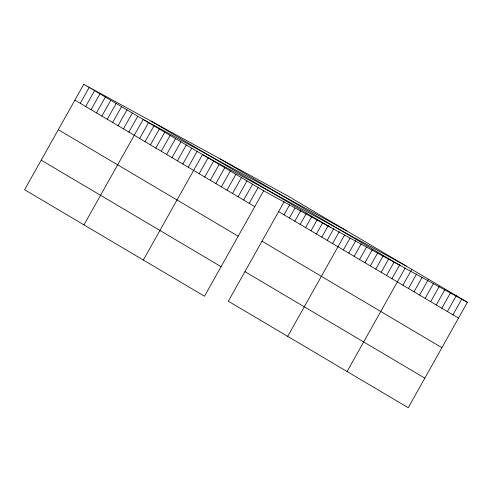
<?xml version="1.0" encoding="UTF-8"?>
<svg xmlns="http://www.w3.org/2000/svg" width="492" height="492" viewBox="0 0 492 492"><rect width="100%" height="100%" fill="white"/><g stroke="black" fill="none" stroke-linecap="round" stroke-linejoin="round"><path stroke-width="0.74" d="M83.775 84.286L24.6 189.734L204.5 296.227L263.675 190.785L83.775 84.286L287.5 195.773L467.4 302.266L408.225 407.714L228.325 301.215L284.167 201.714M80.282 103.326L89.169 87.484M85.676 106.518L94.569 90.676M91.075 109.71L99.962 93.874M96.475 112.908L105.362 97.065M101.869 116.1L110.761 100.263M107.268 119.298L116.155 103.455M112.662 122.49L121.555 106.653M118.062 125.688L126.948 109.845M123.455 128.879L132.348 113.043M128.855 132.077L137.742 116.235M83.966 224.875L143.141 119.433L346.866 230.914M139.648 138.467L148.535 122.625M145.048 141.659L153.935 125.823M150.441 144.857L159.334 129.015M155.841 148.049L164.728 132.213M161.235 151.247L170.127 135.405M166.634 154.439L175.521 138.603M172.028 157.637L180.921 141.794M177.428 160.829L186.314 144.992M182.827 164.027L191.714 148.184M188.221 167.218L197.107 151.382M143.332 260.022L202.507 154.574L406.232 266.055M199.18 173.707L208.067 157.864M204.74 176.997L213.626 161.155M210.299 180.287L219.192 164.451M215.859 183.584L224.752 167.741M221.418 186.874L230.311 171.032M226.984 190.164L235.871 174.322M232.544 193.454L241.431 177.618M238.103 196.751L246.99 180.908M243.663 200.041L252.55 184.199M249.223 203.331L258.115 187.489M284.007 214.807L289.567 204.906M289.407 217.999L294.96 208.104M294.8 221.197L300.729 210.637M300.2 224.389L306.122 213.829M305.594 227.587L311.522 217.027M310.993 230.779L317.291 219.561M316.393 233.977L322.684 222.753M321.786 237.169L328.453 225.293M327.186 240.367L333.853 228.485M332.58 243.558L339.246 231.683M287.691 336.362L344.646 234.875M343.373 249.948L350.04 238.067M348.773 253.146L355.808 240.606M354.166 256.338L361.208 243.798M359.566 259.536L366.601 246.996M364.966 262.728L372.37 249.53M370.359 265.926L377.77 252.722M375.759 269.118L383.163 255.92M381.152 272.316L388.563 259.112M386.552 275.508L393.957 262.31M391.946 278.706L399.725 264.844M347.063 371.503L405.125 268.035M402.905 285.188L411.792 269.352M408.465 288.484L416.613 273.964M414.024 291.774L422.173 277.254M419.59 295.065L428.477 279.222M425.149 298.355L433.667 283.177M430.709 301.645L439.227 286.467M436.269 304.942L444.786 289.757M441.828 308.232L450.721 292.389M447.388 311.522L456.281 295.68M452.947 314.812L461.84 298.976M263.675 190.785L467.4 302.266M220.268 158.984L400.168 265.477M151.001 121.075L330.901 227.575M278.613 211.609L458.513 318.109M74.882 100.128L254.782 206.622M262.015 241.185L441.914 347.678M58.29 129.697L238.19 236.191M244.918 271.645L424.817 378.145M41.193 160.164L221.093 266.658"/></g></svg>
